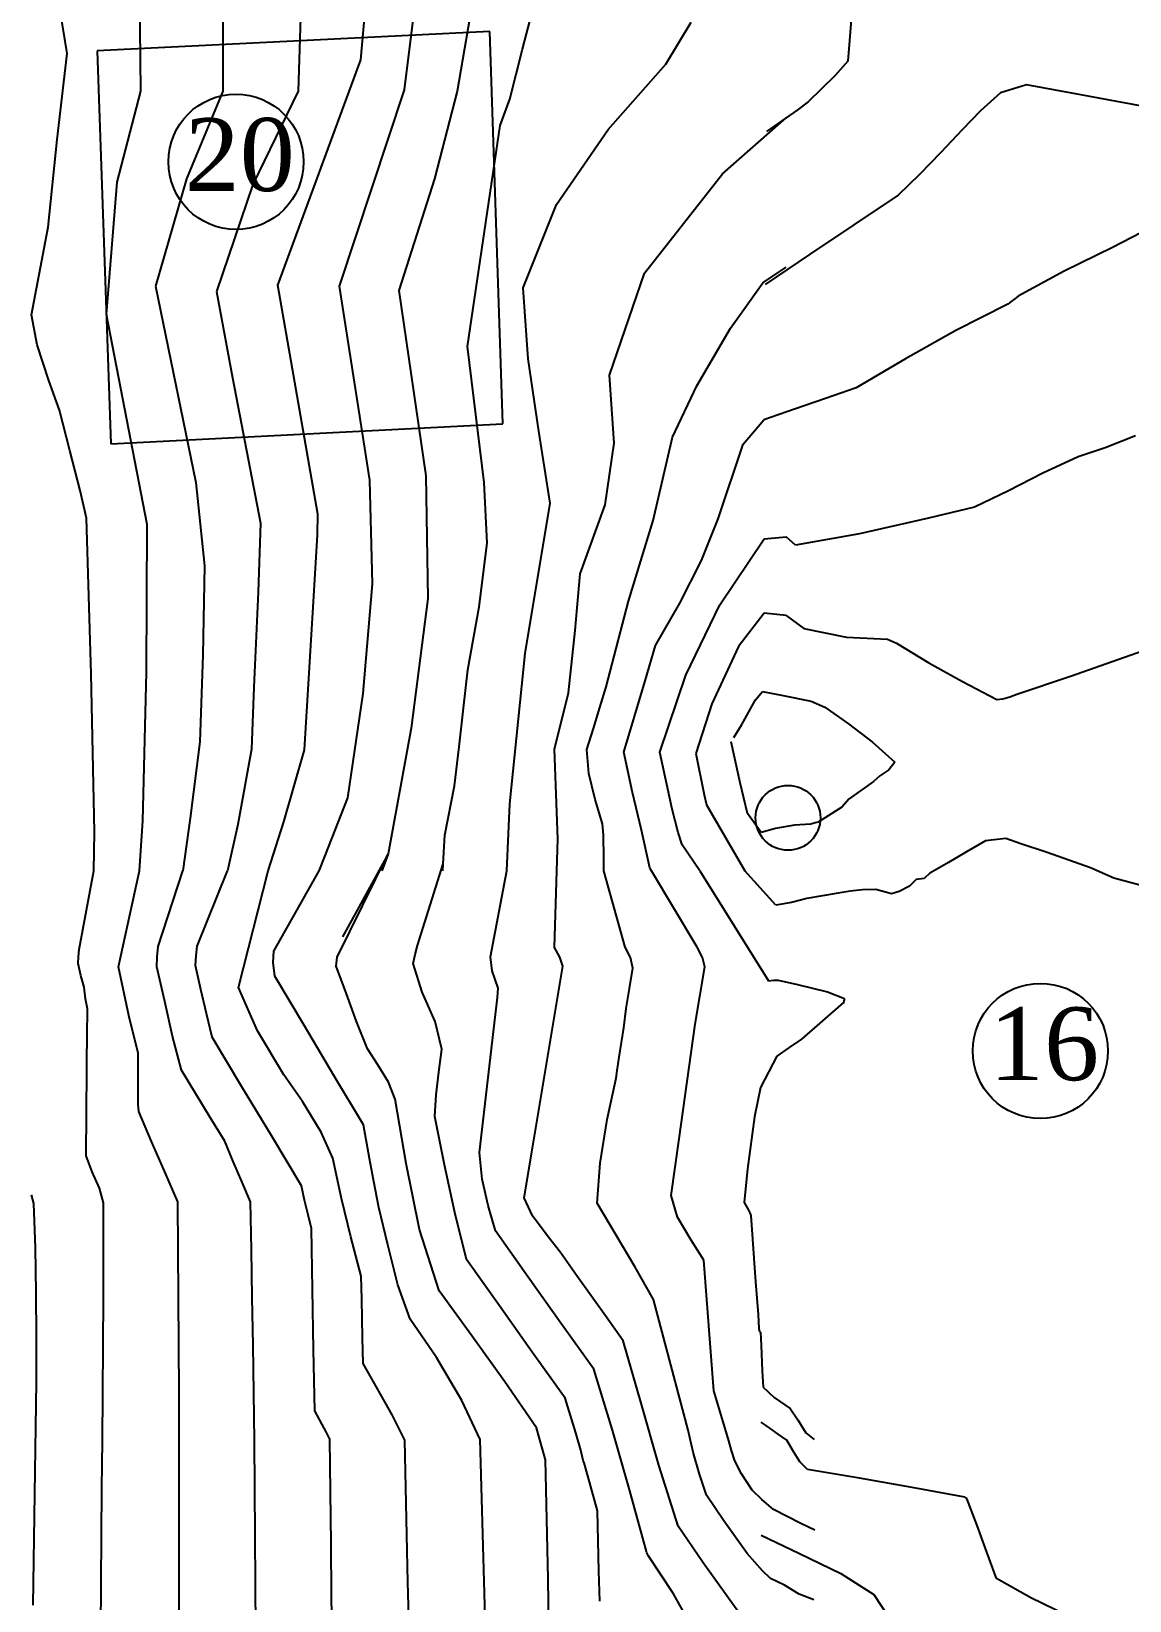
# Model space of a CAD drawing. Header units: millimetres. Extents: x 21147 to 21795, y 3328 to 3821.
# Drawn here: x 21317.5 to 21376.2, y 3538 to 3621.9 of the extents above; entities that cross this region are included whole.
import ezdxf

# ---------------------------------------------------------------- set-up
doc = ezdxf.new("R2010")
doc.units = ezdxf.units.MM
doc.header["$MEASUREMENT"] = 0
for name, color, linetype in [('1', 1, 'Continuous'), ('CURVAS', 43, 'Continuous'), ('PEDRAS', 3, 'Continuous'), ('texto', 3, 'Continuous')]:
    doc.layers.add(name, color=color, linetype=linetype)
doc.styles.add('ROMANS', font='TIMES.TTF')

msp = doc.modelspace()

# ---------------------------------------------------------------- linework, layer by layer
at = {"layer": '1', "linetype": 'Continuous'}
for p, q in [((21341.994, 3621.877), (21320.998, 3620.847)), ((21342.689, 3600.906), (21341.994, 3621.877)), ((21320.998, 3620.847), (21321.717, 3599.827)), ((21321.717, 3599.827), (21342.689, 3600.906))]:
    msp.add_line(p, q, dxfattribs=at)
at = {"layer": 'CURVAS', "linetype": 'Continuous'}
for p, q in [((21337.416, 3618.761), (21338.351, 3626.119)), ((21331.951, 3625.448), (21331.736, 3618.689)), ((21319.393, 3620.703), (21318.73, 3624.795)), ((21323.323, 3618.689), (21323.275, 3624.346)), ((21327.709, 3624.346), (21327.709, 3618.689)), ((21335.091, 3620.367), (21335.451, 3624.346)), ((21341.203, 3624.346), (21340.244, 3618.689)), ((21343.725, 3620.942), (21344.246, 3622.908)), ((21361.369, 3623.384), (21361.251, 3621.84)), ((21352.077, 3621.253), (21352.754, 3622.373)), ((21361.251, 3621.84), (21361.135, 3620.299)), ((21351.389, 3620.128), (21352.077, 3621.253)), ((21318.858, 3616.111), (21319.393, 3620.703)), ((21330.657, 3608.312), (21335.091, 3620.367)), ((21343.05, 3618.267), (21343.725, 3620.942)), ((21348.316, 3616.638), (21351.389, 3620.128)), ((21361.135, 3620.299), (21360.448, 3619.519)), ((21360.448, 3619.519), (21359.719, 3618.807)), ((21322.053, 3613.824), (21323.323, 3618.689)), ((21327.709, 3618.689), (21325.768, 3613.992)), ((21331.736, 3618.689), (21329.315, 3613.704)), ((21333.941, 3608.264), (21337.416, 3618.761)), ((21340.244, 3618.689), (21339.022, 3613.992)), ((21359.719, 3618.807), (21359.007, 3618.123)), ((21369.283, 3618.601), (21368.229, 3617.638)), ((21370.679, 3619.028), (21369.283, 3618.601)), ((21373.096, 3618.585), (21370.679, 3619.028)), ((21375.513, 3618.142), (21373.096, 3618.585)), ((21342.545, 3616.844), (21343.05, 3618.267)), ((21358.411, 3617.679), (21357.834, 3617.267)), ((21359.007, 3618.123), (21358.411, 3617.679)), ((21368.229, 3617.638), (21367.25, 3616.621)), ((21377.93, 3617.699), (21375.513, 3618.142)), ((21340.795, 3605.028), (21342.545, 3616.844)), ((21354.418, 3614.264), (21357.834, 3617.267)), ((21357.834, 3617.267), (21356.782, 3616.534)), ((21318.377, 3611.418), (21318.858, 3616.111)), ((21345.546, 3612.632), (21348.316, 3616.638)), ((21367.25, 3616.621), (21366.102, 3615.412)), ((21366.102, 3615.412), (21364.957, 3614.23)), ((21350.252, 3608.951), (21354.418, 3614.264)), ((21321.492, 3606.746), (21322.053, 3613.824)), ((21325.768, 3613.992), (21324.114, 3608.264)), ((21329.315, 3613.704), (21327.373, 3607.969)), ((21339.022, 3613.992), (21337.128, 3608.024)), ((21364.957, 3614.23), (21363.822, 3613.125)), ((21343.767, 3608.168), (21345.546, 3612.632)), ((21363.822, 3613.125), (21361.453, 3611.536)), ((21317.475, 3606.73), (21318.377, 3611.418)), ((21361.453, 3611.536), (21359.084, 3609.947)), ((21377.834, 3611.651), (21375.271, 3610.337)), ((21375.271, 3610.337), (21372.702, 3609.055)), ((21356.59, 3608.432), (21357.834, 3609.284)), ((21359.084, 3609.947), (21356.715, 3608.358)), ((21348.393, 3603.494), (21350.252, 3608.951)), ((21354.86, 3606.012), (21356.59, 3608.432)), ((21372.702, 3609.055), (21370.236, 3607.722)), ((21324.114, 3608.264), (21326.271, 3597.766)), ((21327.373, 3607.969), (21328.236, 3603.351)), ((21332.79, 3596.065), (21330.657, 3608.312)), ((21335.57, 3597.886), (21333.941, 3608.264)), ((21337.128, 3608.024), (21338.566, 3598.126)), ((21344.028, 3604.37), (21343.767, 3608.168)), ((21370.053, 3607.578), (21369.87, 3607.436)), ((21370.236, 3607.722), (21370.053, 3607.578)), ((21317.776, 3605.124), (21317.475, 3606.73)), ((21323.659, 3595.513), (21321.492, 3606.746)), ((21369.687, 3607.298), (21366.91, 3605.894)), ((21369.87, 3607.436), (21369.687, 3607.298)), ((21353.046, 3602.926), (21354.86, 3606.012)), ((21366.91, 3605.894), (21364.213, 3604.376)), ((21318.413, 3603.215), (21317.776, 3605.124)), ((21341.682, 3597.766), (21340.795, 3605.028)), ((21344.609, 3600.509), (21344.028, 3604.37)), ((21364.213, 3604.376), (21361.578, 3602.83)), ((21328.236, 3603.351), (21329.722, 3595.585)), ((21348.638, 3599.863), (21348.393, 3603.494)), ((21318.985, 3601.625), (21318.413, 3603.215)), ((21351.748, 3600.187), (21353.046, 3602.926)), ((21361.578, 3602.83), (21359.931, 3602.252)), ((21358.284, 3601.677), (21356.638, 3601.106)), ((21359.931, 3602.252), (21358.284, 3601.677)), ((21319.534, 3599.467), (21318.985, 3601.625)), ((21355.532, 3599.817), (21356.638, 3601.106)), ((21356.638, 3601.106), (21356.638, 3601.106)), ((21345.205, 3596.664), (21344.609, 3600.509)), ((21350.717, 3595.735), (21351.748, 3600.187)), ((21376.501, 3600.257), (21374.888, 3599.609)), ((21320.082, 3597.336), (21319.534, 3599.467)), ((21348.148, 3596.572), (21348.638, 3599.863)), ((21354.193, 3595.825), (21355.532, 3599.817)), ((21374.888, 3599.609), (21373.452, 3599.142)), ((21373.452, 3599.142), (21371.556, 3598.256)), ((21326.271, 3597.766), (21326.732, 3593.3)), ((21335.708, 3592.351), (21335.57, 3597.886)), ((21338.566, 3598.126), (21338.667, 3591.56)), ((21341.847, 3594.524), (21341.682, 3597.766)), ((21371.556, 3598.256), (21369.711, 3597.315)), ((21320.423, 3595.849), (21320.082, 3597.336)), ((21343.876, 3588.611), (21345.205, 3596.664)), ((21369.711, 3597.315), (21367.905, 3596.435)), ((21320.674, 3587.535), (21320.423, 3595.849)), ((21332.764, 3594.958), (21332.79, 3596.065)), ((21346.811, 3592.877), (21348.148, 3596.572)), ((21353.296, 3593.598), (21354.193, 3595.825)), ((21365.448, 3595.856), (21361.759, 3595.02)), ((21367.905, 3596.435), (21365.448, 3595.856)), ((21323.63, 3587.626), (21323.659, 3595.513)), ((21329.722, 3595.585), (21329.598, 3591.921)), ((21332.577, 3591.69), (21332.764, 3594.958)), ((21349.392, 3591.417), (21350.717, 3595.735)), ((21361.759, 3595.02), (21358.325, 3594.415)), ((21341.421, 3591.118), (21341.847, 3594.524)), ((21354.292, 3591.219), (21356.661, 3594.746)), ((21356.661, 3594.746), (21357.834, 3594.849)), ((21358.325, 3594.415), (21357.834, 3594.849)), ((21326.732, 3593.3), (21326.649, 3588.547)), ((21352.149, 3591.317), (21353.296, 3593.598)), ((21346.542, 3589.84), (21346.811, 3592.877)), ((21329.598, 3591.921), (21329.367, 3586.819)), ((21332.071, 3583.458), (21332.577, 3591.69)), ((21335.217, 3586.476), (21335.708, 3592.351)), ((21338.667, 3591.56), (21337.778, 3584.622)), ((21340.819, 3587.748), (21341.421, 3591.118)), ((21348.201, 3586.837), (21349.392, 3591.417)), ((21350.837, 3589.042), (21352.149, 3591.317)), ((21352.472, 3587.457), (21354.292, 3591.219)), ((21356.661, 3590.768), (21355.279, 3588.988)), ((21357.834, 3590.648), (21356.661, 3590.768)), ((21357.834, 3590.648), (21358.767, 3589.954)), ((21358.767, 3589.954), (21361.057, 3589.482)), ((21346.193, 3586.51), (21346.542, 3589.84)), ((21361.057, 3589.482), (21363.254, 3589.376)), ((21363.254, 3589.376), (21363.411, 3589.309)), ((21363.411, 3589.309), (21363.572, 3589.242)), ((21363.572, 3589.242), (21363.735, 3589.174)), ((21363.735, 3589.174), (21365.457, 3588.116)), ((21375.919, 3588.421), (21378.821, 3589.44)), ((21326.649, 3588.547), (21326.487, 3583.889)), ((21343.059, 3580.574), (21343.876, 3588.611)), ((21350.285, 3587.148), (21350.837, 3589.042)), ((21355.279, 3588.988), (21353.865, 3585.925)), ((21373.033, 3587.397), (21375.919, 3588.421)), ((21320.851, 3579.077), (21320.674, 3587.535)), ((21323.431, 3579.665), (21323.63, 3587.626)), ((21340.579, 3585.686), (21340.819, 3587.748)), ((21351.077, 3583.338), (21352.472, 3587.457)), ((21365.457, 3588.116), (21367.265, 3587.112)), ((21329.367, 3586.819), (21329.243, 3583.506)), ((21347.865, 3585.728), (21348.201, 3586.837)), ((21349.728, 3585.248), (21350.285, 3587.148)), ((21356.198, 3586.139), (21356.57, 3586.593)), ((21356.57, 3586.593), (21357.678, 3586.376)), ((21356.57, 3586.593), (21356.57, 3586.593)), ((21356.57, 3586.593), (21356.57, 3586.593)), ((21367.265, 3587.112), (21369.09, 3586.15)), ((21370.168, 3586.439), (21373.033, 3587.397)), ((21334.396, 3580.893), (21335.217, 3586.476)), ((21345.445, 3583.506), (21346.193, 3586.51)), ((21347.523, 3584.607), (21347.865, 3585.728)), ((21353.865, 3585.925), (21352.994, 3583.266)), ((21355.463, 3584.827), (21356.198, 3586.139)), ((21357.678, 3586.376), (21359.16, 3586.066)), ((21359.16, 3586.066), (21359.902, 3585.746)), ((21359.902, 3585.746), (21361.16, 3584.849)), ((21369.09, 3586.15), (21369.418, 3586.193)), ((21369.418, 3586.193), (21369.794, 3586.3)), ((21369.794, 3586.3), (21370.168, 3586.439)), ((21340.34, 3583.618), (21340.579, 3585.686)), ((21349.16, 3583.338), (21349.728, 3585.248)), ((21337.778, 3584.622), (21336.553, 3577.897)), ((21347.17, 3583.482), (21347.523, 3584.607)), ((21355.032, 3584.129), (21355.463, 3584.827)), ((21361.16, 3584.849), (21362.449, 3583.875)), ((21326.487, 3583.889), (21325.963, 3579.808)), ((21329.243, 3583.506), (21328.517, 3579.48)), ((21330.98, 3579.609), (21332.071, 3583.458)), ((21340.1, 3581.54), (21340.34, 3583.618)), ((21345.621, 3578.68), (21345.445, 3583.506)), ((21347.285, 3582.195), (21347.17, 3583.482)), ((21349.614, 3581.181), (21349.16, 3583.338)), ((21351.738, 3580.299), (21351.077, 3583.338)), ((21352.994, 3583.266), (21353.45, 3581.054)), ((21355.368, 3581.698), (21354.883, 3583.888)), ((21362.449, 3583.875), (21363.639, 3582.799)), ((21363.314, 3582.403), (21362.831, 3582.081)), ((21363.639, 3582.799), (21363.314, 3582.403)), ((21339.588, 3578.911), (21340.1, 3581.54)), ((21347.615, 3580.814), (21347.285, 3582.195)), ((21355.759, 3580.056), (21355.368, 3581.698)), ((21362.493, 3581.768), (21361.207, 3580.851)), ((21362.831, 3582.081), (21362.493, 3581.768)), ((21333.205, 3577.857), (21334.396, 3580.893)), ((21348.009, 3579.503), (21347.615, 3580.814)), ((21350.087, 3579.168), (21349.614, 3581.181)), ((21353.45, 3581.054), (21353.57, 3580.533)), ((21361.207, 3580.851), (21360.799, 3580.397)), ((21342.898, 3576.998), (21343.059, 3580.574)), ((21352.054, 3579.051), (21351.738, 3580.299)), ((21353.57, 3580.533), (21355.613, 3577.003)), ((21356.493, 3579.053), (21355.759, 3580.056)), ((21360.799, 3580.397), (21359.536, 3579.592)), ((21320.822, 3576.998), (21320.851, 3579.077)), ((21323.252, 3576.998), (21323.431, 3579.665)), ((21325.963, 3579.808), (21325.565, 3576.998)), ((21328.517, 3579.48), (21327.953, 3576.998)), ((21330.136, 3576.998), (21330.98, 3579.609)), ((21348.06, 3578.924), (21348.009, 3579.503)), ((21350.55, 3577.154), (21350.087, 3579.168)), ((21352.275, 3578.377), (21352.054, 3579.051)), ((21357.261, 3579.251), (21356.493, 3579.053)), ((21358.277, 3579.436), (21357.261, 3579.251)), ((21359.142, 3579.486), (21358.277, 3579.436)), ((21359.374, 3579.561), (21359.142, 3579.486)), ((21359.477, 3579.571), (21359.374, 3579.561)), ((21359.536, 3579.592), (21359.477, 3579.571)), ((21339.486, 3577.371), (21339.588, 3578.911)), ((21345.573, 3576.998), (21345.621, 3578.68)), ((21348.079, 3577.662), (21348.06, 3578.924)), ((21353.207, 3576.998), (21352.275, 3578.377)), ((21368.483, 3578.602), (21367.466, 3578.02)), ((21369.581, 3578.716), (21368.483, 3578.602)), ((21370.38, 3578.446), (21369.581, 3578.716)), ((21371.784, 3577.971), (21370.38, 3578.446)), ((21332.867, 3576.998), (21333.205, 3577.857)), ((21333.828, 3572.385), (21336.553, 3577.897)), ((21336.553, 3577.897), (21334.101, 3573.465)), ((21336.553, 3577.897), (21336.211, 3576.998)), ((21338.117, 3572.999), (21339.486, 3577.371)), ((21339.478, 3576.998), (21339.486, 3577.371)), ((21348.079, 3576.998), (21348.079, 3577.662)), ((21366.509, 3577.444), (21366.046, 3577.179)), ((21367.466, 3578.02), (21366.509, 3577.444)), ((21374.102, 3577.149), (21371.784, 3577.971)), ((21320.026, 3572.79), (21320.822, 3576.998)), ((21322.138, 3571.864), (21323.252, 3576.998)), ((21324.254, 3572.947), (21325.565, 3576.998)), ((21326.332, 3572.969), (21327.953, 3576.998)), ((21328.547, 3570.748), (21330.136, 3576.998)), ((21330.446, 3572.708), (21332.867, 3576.998)), ((21342.023, 3572.393), (21342.898, 3576.998)), ((21345.436, 3572.903), (21345.573, 3576.998)), ((21349.228, 3572.914), (21348.079, 3576.998)), ((21350.635, 3576.998), (21350.55, 3577.154)), ((21353.076, 3572.915), (21350.635, 3576.998)), ((21353.207, 3576.998), (21356.893, 3571.112)), ((21357.281, 3575.162), (21355.613, 3577.003)), ((21364.785, 3576.53), (21364.421, 3576.182)), ((21365.218, 3576.587), (21364.785, 3576.53)), ((21365.521, 3576.872), (21365.218, 3576.587)), ((21366.046, 3577.179), (21365.521, 3576.872)), ((21375.359, 3576.597), (21374.102, 3577.149)), ((21377.535, 3576.01), (21375.359, 3576.597)), ((21360.615, 3575.798), (21358.939, 3575.518)), ((21361.258, 3575.899), (21360.615, 3575.798)), ((21361.917, 3575.979), (21361.258, 3575.899)), ((21362.618, 3575.99), (21361.917, 3575.979)), ((21363.456, 3575.759), (21362.618, 3575.99)), ((21363.871, 3575.895), (21363.456, 3575.759)), ((21364.421, 3576.182), (21363.871, 3575.895)), ((21358.113, 3575.306), (21357.281, 3575.162)), ((21358.939, 3575.518), (21358.113, 3575.306)), ((21319.973, 3572.036), (21319.991, 3572.402)), ((21319.991, 3572.402), (21320.026, 3572.79)), ((21324.183, 3571.87), (21324.203, 3572.404)), ((21324.203, 3572.404), (21324.254, 3572.947)), ((21326.244, 3571.938), (21326.286, 3572.454)), ((21326.286, 3572.454), (21326.332, 3572.969)), ((21330.395, 3572.096), (21330.446, 3572.708)), ((21333.77, 3571.89), (21333.828, 3572.385)), ((21337.883, 3572.036), (21338, 3572.515)), ((21338, 3572.515), (21338.117, 3572.999)), ((21342.115, 3571.642), (21342.023, 3572.393)), ((21345.732, 3572.377), (21345.436, 3572.903)), ((21345.886, 3571.89), (21345.732, 3572.377)), ((21349.505, 3572.356), (21349.228, 3572.914)), ((21349.639, 3571.793), (21349.505, 3572.356)), ((21353.351, 3572.365), (21353.076, 3572.915)), ((21353.48, 3571.87), (21353.351, 3572.365)), ((21320.124, 3571.396), (21319.973, 3572.036)), ((21322.676, 3569.261), (21322.138, 3571.864)), ((21324.603, 3570.008), (21324.183, 3571.87)), ((21326.539, 3570.655), (21326.244, 3571.938)), ((21330.493, 3571.365), (21330.395, 3572.096)), ((21334.321, 3570.413), (21333.77, 3571.89)), ((21338.364, 3570.5), (21337.883, 3572.036)), ((21342.434, 3570.723), (21342.115, 3571.642)), ((21345.368, 3568.791), (21345.886, 3571.89)), ((21349.446, 3570.704), (21349.639, 3571.793)), ((21352.974, 3568.801), (21353.48, 3571.87)), ((21320.292, 3570.767), (21320.124, 3571.396)), ((21320.371, 3570.159), (21320.292, 3570.767)), ((21326.838, 3569.374), (21326.539, 3570.655)), ((21329.572, 3568.442), (21328.547, 3570.748)), ((21332.069, 3568.711), (21330.493, 3571.365)), ((21342.397, 3570.222), (21342.434, 3570.723)), ((21349.268, 3569.627), (21349.446, 3570.704)), ((21356.893, 3571.112), (21357.162, 3571.146)), ((21357.162, 3571.146), (21357.398, 3571.156)), ((21357.398, 3571.156), (21358.442, 3570.916)), ((21358.442, 3570.916), (21360.044, 3570.516)), ((21320.482, 3569.617), (21320.371, 3570.159)), ((21325.017, 3568.148), (21324.603, 3570.008)), ((21334.866, 3568.93), (21334.321, 3570.413)), ((21339.062, 3568.933), (21338.364, 3570.5)), ((21342.137, 3567.943), (21342.397, 3570.222)), ((21360.904, 3569.962), (21358.646, 3568)), ((21360.044, 3570.516), (21360.952, 3570.174)), ((21360.904, 3569.962), (21360.885, 3569.885)), ((21360.923, 3570.039), (21360.904, 3569.962)), ((21360.952, 3570.174), (21360.923, 3570.039)), ((21320.459, 3568.632), (21320.482, 3569.129)), ((21320.482, 3569.129), (21320.482, 3569.617)), ((21323.181, 3567.242), (21322.676, 3569.261)), ((21327.139, 3568.098), (21326.838, 3569.374)), ((21349.153, 3568.603), (21349.268, 3569.627)), ((21320.439, 3566.338), (21320.459, 3568.632)), ((21325.496, 3566.338), (21325.017, 3568.148)), ((21330.97, 3566.095), (21329.572, 3568.442)), ((21333.647, 3566.059), (21332.069, 3568.711)), ((21335.443, 3567.485), (21334.866, 3568.93)), ((21339.42, 3567.456), (21339.062, 3568.933)), ((21344.851, 3565.692), (21345.368, 3568.791)), ((21348.904, 3567.034), (21349.153, 3568.603)), ((21352.529, 3565.729), (21352.974, 3568.801)), ((21328.734, 3565.446), (21327.139, 3568.098)), ((21336.006, 3566.62), (21335.443, 3567.485)), ((21339.263, 3566.236), (21339.42, 3567.456)), ((21341.432, 3561.933), (21342.137, 3567.943)), ((21357.992, 3567.543), (21357.34, 3567.086)), ((21358.646, 3568), (21357.992, 3567.543)), ((21323.183, 3565.312), (21323.181, 3567.242)), ((21336.562, 3565.692), (21336.006, 3566.62)), ((21348.789, 3566.322), (21348.904, 3567.034)), ((21357.34, 3567.086), (21356.465, 3565.404)), ((21320.42, 3564.046), (21320.439, 3566.338)), ((21326.264, 3565.067), (21325.496, 3566.338)), ((21331.966, 3564.665), (21330.97, 3566.095)), ((21335.229, 3563.411), (21333.647, 3566.059)), ((21336.93, 3564.782), (21336.562, 3565.692)), ((21339.116, 3565.02), (21339.263, 3566.236)), ((21344.336, 3562.596), (21344.851, 3565.692)), ((21348.256, 3563.689), (21348.735, 3565.9)), ((21348.735, 3565.9), (21348.789, 3566.322)), ((21352.11, 3562.669), (21352.529, 3565.729)), ((21323.19, 3564.505), (21323.183, 3565.312)), ((21327.035, 3563.8), (21326.264, 3565.067)), ((21330.328, 3562.799), (21328.734, 3565.446)), ((21337.508, 3561.339), (21336.93, 3564.782)), ((21339.05, 3563.858), (21339.116, 3565.02)), ((21356.465, 3565.404), (21356.132, 3563.833)), ((21320.401, 3561.758), (21320.42, 3564.046)), ((21323.211, 3564.13), (21323.19, 3564.505)), ((21323.904, 3562.516), (21323.211, 3564.13)), ((21332.962, 3563.019), (21331.966, 3564.665)), ((21327.81, 3562.536), (21327.035, 3563.8)), ((21335.551, 3561.614), (21335.229, 3563.411)), ((21339.556, 3561.27), (21339.05, 3563.858)), ((21347.878, 3561.367), (21348.256, 3563.689)), ((21356.132, 3563.833), (21355.757, 3561.051)), ((21324.601, 3560.902), (21323.904, 3562.516)), ((21328.267, 3561.457), (21327.81, 3562.536)), ((21331.923, 3560.154), (21330.328, 3562.799)), ((21333.595, 3561.622), (21332.962, 3563.019)), ((21343.824, 3559.502), (21344.336, 3562.596)), ((21351.681, 3559.638), (21352.11, 3562.669)), ((21320.725, 3560.904), (21320.401, 3561.758)), ((21328.727, 3560.377), (21328.267, 3561.457)), ((21334.049, 3559.474), (21333.595, 3561.622)), ((21335.765, 3560.469), (21335.551, 3561.614)), ((21341.57, 3560.501), (21341.432, 3561.933)), ((21321.11, 3560.025), (21320.725, 3560.904)), ((21325.301, 3559.288), (21324.601, 3560.902)), ((21338.226, 3557.811), (21337.508, 3561.339)), ((21340.107, 3558.733), (21339.556, 3561.27)), ((21347.723, 3559.22), (21347.878, 3561.367)), ((21355.757, 3561.051), (21355.58, 3559.259)), ((21321.334, 3559.24), (21321.11, 3560.025)), ((21329.191, 3559.298), (21328.727, 3560.377)), ((21332.085, 3559.378), (21331.923, 3560.154)), ((21336.055, 3558.996), (21335.765, 3560.469)), ((21341.898, 3559.09), (21341.57, 3560.501)), ((21317.61, 3559.21), (21317.474, 3559.666)), ((21317.687, 3556.829), (21317.61, 3559.21)), ((21321.337, 3556.697), (21321.334, 3559.24)), ((21325.329, 3556.743), (21325.301, 3559.288)), ((21329.241, 3556.736), (21329.191, 3559.298)), ((21332.276, 3558.606), (21332.085, 3559.378)), ((21334.555, 3557.417), (21334.049, 3559.474)), ((21336.536, 3556.999), (21336.055, 3558.996)), ((21342.288, 3557.742), (21341.898, 3559.09)), ((21344.27, 3558.549), (21343.824, 3559.502)), ((21348.745, 3557.517), (21347.723, 3559.22)), ((21352.024, 3558.473), (21351.681, 3559.638)), ((21355.58, 3559.259), (21355.801, 3558.877)), ((21355.801, 3558.877), (21355.894, 3558.698)), ((21332.458, 3557.869), (21332.276, 3558.606)), ((21340.742, 3556.216), (21340.107, 3558.733)), ((21345.1, 3557.415), (21344.27, 3558.549)), ((21352.757, 3557.248), (21352.024, 3558.473)), ((21355.894, 3558.698), (21355.94, 3558.569)), ((21355.94, 3558.569), (21356.2, 3555.017)), ((21332.509, 3554.621), (21332.458, 3557.869)), ((21335.112, 3555.321), (21334.555, 3557.417)), ((21339.283, 3554.543), (21338.226, 3557.811)), ((21344.039, 3555.273), (21342.288, 3557.742)), ((21345.759, 3556.585), (21345.1, 3557.415)), ((21349.749, 3555.799), (21348.745, 3557.517)), ((21353.431, 3556.167), (21352.757, 3557.248)), ((21317.731, 3554.442), (21317.687, 3556.829)), ((21321.33, 3554.153), (21321.337, 3556.697)), ((21325.349, 3554.196), (21325.329, 3556.743)), ((21329.287, 3554.179), (21329.241, 3556.736)), ((21337.065, 3554.855), (21336.536, 3556.999)), ((21346.647, 3555.33), (21345.759, 3556.585)), ((21342.495, 3553.736), (21340.742, 3556.216)), ((21350.738, 3554.076), (21349.749, 3555.799)), ((21353.606, 3553.836), (21353.431, 3556.167)), ((21335.14, 3554.098), (21335.112, 3555.321)), ((21337.728, 3553.026), (21337.065, 3554.855)), ((21345.791, 3552.806), (21344.039, 3555.273)), ((21348.171, 3553.206), (21346.647, 3555.33)), ((21356.2, 3555.017), (21356.328, 3553.268)), ((21317.747, 3552.053), (21317.731, 3554.442)), ((21321.315, 3551.607), (21321.33, 3554.153)), ((21325.363, 3551.649), (21325.349, 3554.196)), ((21329.329, 3551.626), (21329.287, 3554.179)), ((21332.565, 3551.373), (21332.509, 3554.621)), ((21335.178, 3552.029), (21335.14, 3554.098)), ((21341.032, 3552.121), (21339.283, 3554.543)), ((21352.595, 3547.085), (21350.738, 3554.076)), ((21353.784, 3551.51), (21353.606, 3553.836)), ((21339.141, 3550.973), (21337.728, 3553.026)), ((21344.252, 3551.26), (21342.495, 3553.736)), ((21349.124, 3551.86), (21348.171, 3553.206)), ((21356.328, 3553.268), (21356.368, 3552.53)), ((21347.548, 3550.343), (21345.791, 3552.806)), ((21356.368, 3552.53), (21356.406, 3552.365)), ((21356.406, 3552.365), (21356.426, 3552.346)), ((21356.426, 3552.346), (21356.445, 3552.329)), ((21356.445, 3552.329), (21356.465, 3552.317)), ((21356.465, 3552.317), (21356.501, 3551.612)), ((21317.741, 3549.661), (21317.747, 3552.053)), ((21321.295, 3549.061), (21321.315, 3551.607)), ((21325.371, 3549.101), (21325.363, 3551.649)), ((21329.366, 3549.077), (21329.329, 3551.626)), ((21332.623, 3548.126), (21332.565, 3551.373)), ((21335.219, 3550.644), (21335.178, 3552.029)), ((21342.786, 3549.663), (21341.032, 3552.121)), ((21350.085, 3548.532), (21349.124, 3551.86)), ((21353.966, 3549.186), (21353.784, 3551.51)), ((21356.501, 3551.612), (21356.549, 3550.263)), ((21335.986, 3549.289), (21335.219, 3550.644)), ((21340.489, 3548.666), (21339.141, 3550.973)), ((21346.012, 3548.787), (21344.252, 3551.26)), ((21317.718, 3547.27), (21317.741, 3549.661)), ((21344.476, 3547.202), (21342.786, 3549.663)), ((21348.547, 3547.093), (21347.548, 3550.343)), ((21356.549, 3550.263), (21356.601, 3549.38)), ((21321.272, 3546.516), (21321.295, 3549.061)), ((21325.375, 3546.554), (21325.371, 3549.101)), ((21329.398, 3546.53), (21329.366, 3549.077)), ((21336.756, 3547.912), (21335.986, 3549.289)), ((21354.517, 3547.354), (21353.966, 3549.186)), ((21356.601, 3549.38), (21357.194, 3548.836)), ((21357.194, 3548.836), (21357.476, 3548.641)), ((21333.029, 3547.395), (21332.623, 3548.126)), ((21341.461, 3546.58), (21340.489, 3548.666)), ((21346.294, 3547.863), (21346.012, 3548.787)), ((21351.03, 3545.211), (21350.085, 3548.532)), ((21357.476, 3548.641), (21357.758, 3548.447)), ((21357.758, 3548.447), (21358.04, 3548.252)), ((21358.04, 3548.252), (21358.446, 3547.64)), ((21317.684, 3544.879), (21317.718, 3547.27)), ((21333.238, 3546.999), (21333.029, 3547.395)), ((21337.446, 3546.551), (21336.756, 3547.912)), ((21344.634, 3546.631), (21344.476, 3547.202)), ((21346.576, 3546.939), (21346.294, 3547.863)), ((21354.773, 3546.508), (21354.517, 3547.354)), ((21356.949, 3547.191), (21356.493, 3547.516)), ((21357.41, 3546.87), (21356.949, 3547.191)), ((21358.446, 3547.64), (21358.885, 3546.949)), ((21321.248, 3543.974), (21321.272, 3546.516)), ((21325.376, 3544.01), (21325.375, 3546.554)), ((21329.426, 3543.985), (21329.398, 3546.53)), ((21333.43, 3546.599), (21333.238, 3546.999)), ((21333.476, 3543.802), (21333.43, 3546.599)), ((21337.493, 3544.017), (21337.446, 3546.551)), ((21341.535, 3544.047), (21341.461, 3546.58)), ((21344.797, 3546.065), (21344.634, 3546.631)), ((21346.858, 3546.016), (21346.576, 3546.939)), ((21349.47, 3543.837), (21348.547, 3547.093)), ((21352.86, 3545.911), (21352.595, 3547.085)), ((21354.909, 3546.006), (21354.773, 3546.508)), ((21357.873, 3546.551), (21357.41, 3546.87)), ((21358.185, 3545.998), (21357.873, 3546.551)), ((21358.885, 3546.949), (21359.323, 3546.589)), ((21344.962, 3545.5), (21344.797, 3546.065)), ((21345.099, 3539.13), (21344.962, 3545.5)), ((21346.975, 3545.471), (21346.858, 3546.016)), ((21347.029, 3545.333), (21346.975, 3545.471)), ((21353.205, 3544.73), (21352.86, 3545.911)), ((21355.084, 3545.452), (21354.909, 3546.006)), ((21355.442, 3544.742), (21355.084, 3545.452)), ((21358.563, 3545.387), (21358.185, 3545.998)), ((21317.644, 3542.491), (21317.684, 3544.879)), ((21347.228, 3544.634), (21347.029, 3545.333)), ((21347.743, 3542.778), (21347.228, 3544.634)), ((21352.05, 3541.942), (21351.03, 3545.211)), ((21353.567, 3543.614), (21353.205, 3544.73)), ((21356.012, 3543.877), (21355.442, 3544.742)), ((21358.972, 3544.989), (21358.563, 3545.387)), ((21361.76, 3544.518), (21358.972, 3544.989)), ((21321.225, 3541.435), (21321.248, 3543.974)), ((21325.375, 3541.468), (21325.376, 3544.01)), ((21329.448, 3541.441), (21329.426, 3543.985)), ((21333.498, 3541.011), (21333.476, 3543.802)), ((21337.545, 3541.487), (21337.493, 3544.017)), ((21341.607, 3541.518), (21341.535, 3544.047)), ((21350.358, 3540.6), (21349.47, 3543.837)), ((21356.533, 3543.381), (21356.012, 3543.877)), ((21364.573, 3544.023), (21361.76, 3544.518)), ((21367.392, 3543.494), (21364.573, 3544.023)), ((21354.506, 3542.237), (21353.567, 3543.614)), ((21357.145, 3542.846), (21356.533, 3543.381)), ((21367.424, 3543.468), (21367.392, 3543.494)), ((21367.46, 3543.446), (21367.424, 3543.468)), ((21367.498, 3543.426), (21367.46, 3543.446)), ((21368.05, 3541.99), (21367.498, 3543.426)), ((21317.603, 3540.107), (21317.644, 3542.491)), ((21347.782, 3541.164), (21347.743, 3542.778)), ((21355.74, 3540.49), (21354.506, 3542.237)), ((21357.884, 3542.47), (21357.145, 3542.846)), ((21358.623, 3542.098), (21357.884, 3542.47)), ((21359.362, 3541.728), (21358.623, 3542.098)), ((21321.206, 3538.901), (21321.225, 3541.435)), ((21325.372, 3538.93), (21325.375, 3541.468)), ((21329.465, 3538.899), (21329.448, 3541.441)), ((21337.603, 3538.961), (21337.545, 3541.487)), ((21341.68, 3538.992), (21341.607, 3541.518)), ((21353.387, 3539.988), (21352.05, 3541.942)), ((21356.493, 3541.478), (21358.536, 3540.484)), ((21368.561, 3540.56), (21368.05, 3541.99)), ((21333.52, 3538.23), (21333.498, 3541.011)), ((21347.821, 3539.55), (21347.782, 3541.164)), ((21350.388, 3540.522), (21350.358, 3540.6)), ((21350.42, 3540.447), (21350.388, 3540.522)), ((21350.456, 3540.376), (21350.42, 3540.447)), ((21356.562, 3539.559), (21355.74, 3540.49)), ((21358.536, 3540.484), (21360.749, 3539.427)), ((21369.08, 3539.144), (21368.561, 3540.56)), ((21317.567, 3537.729), (21317.603, 3540.107)), ((21351.799, 3538.336), (21350.456, 3540.376)), ((21355.342, 3537.287), (21353.387, 3539.988)), ((21321.193, 3536.373), (21321.206, 3538.901)), ((21325.37, 3536.398), (21325.372, 3538.93)), ((21329.476, 3536.356), (21329.465, 3538.899)), ((21337.672, 3536.436), (21337.603, 3538.961)), ((21341.756, 3536.468), (21341.68, 3538.992)), ((21345.149, 3536.514), (21345.099, 3539.13)), ((21347.86, 3537.936), (21347.821, 3539.55)), ((21357, 3539.151), (21356.562, 3539.559)), ((21357.749, 3538.795), (21357, 3539.151)), ((21358.532, 3538.321), (21357.749, 3538.795)), ((21360.749, 3539.427), (21362.522, 3538.305)), ((21370.919, 3538.121), (21369.08, 3539.144)), ((21333.561, 3535.46), (21333.52, 3538.23)), ((21353.008, 3536.187), (21351.799, 3538.336)), ((21359.314, 3538.004), (21358.532, 3538.321)), ((21362.522, 3538.305), (21363.784, 3536.365)), ((21372.858, 3537.167), (21370.919, 3538.121))]:
    msp.add_line(p, q, dxfattribs=at)
at = {"layer": 'PEDRAS', "linetype": 'Continuous'}
msp.add_circle((21357.929, 3579.828), 1.733, dxfattribs=at)
at = {"layer": 'texto', "color": 1}
for centre in [(21328.415, 3614.909), (21371.421, 3567.362)]:
    msp.add_circle(centre, 3.617, dxfattribs=at)

# ---------------------------------------------------------------- texts
at = {"layer": 'texto', "color": 1, "style": 'ROMANS'}
for s, p in [('20', (21325.672, 3613.349)), ('16', (21368.678, 3565.801))]:
    msp.add_text(s, height=3.8973, dxfattribs=at).set_placement(p)

doc.saveas('drawing.dxf')
